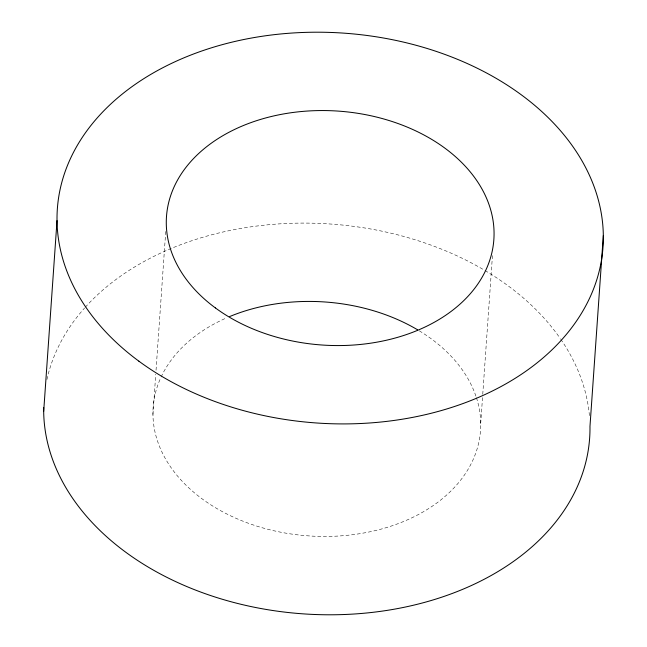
<?xml version="1.0" encoding="UTF-8"?>
<svg xmlns="http://www.w3.org/2000/svg" width="647" height="647" viewBox="0 0 647 647"><rect width="100%" height="100%" fill="white"/><g stroke="black" fill="none" stroke-linecap="round" stroke-linejoin="round"><path stroke-width="0.49" stroke-dasharray="3.23 2.43" d="M152.935 414.452L155.749 374.265M156.032 370.246L165.794 230.599M480.713 423.429L482.678 395.301M482.751 394.298L492.448 255.654M46.94 379.522A273.487 195.394 4 0 1 84.603 308.004M85.25 307.276A273.487 195.394 4 0 1 484.142 270.017M485.015 270.535A273.487 195.394 4 0 1 560.189 338.405M560.779 339.254A273.487 195.394 4 0 1 589.579 417.606M476.435 397.711A164.087 117.236 4 0 1 310.269 535.999A164.087 117.236 4 0 1 160.715 377.872M161.127 376.975A164.087 117.236 4 0 1 226.879 317.75M419.305 330.835A164.087 117.236 4 0 1 476.111 396.74"/><path stroke-width="0.97" d="M43.681 411.46L57.025 220.578M603.319 235.54L589.975 426.422A273.487 195.394 4 0 1 316.618 614.561A273.487 195.394 4 0 1 43.681 407.473M229.717 316.537A164.087 117.236 4 0 1 417.566 329.792M138.846 361.155A273.487 195.394 4 0 0 594.682 285.942A273.487 195.394 4 0 0 256.988 37.081A273.487 195.394 4 0 0 138.846 361.155M215.378 307.915A164.087 117.236 4 0 0 488.873 262.787A164.087 117.236 4 0 0 286.265 113.476A164.087 117.236 4 0 0 215.378 307.915"/></g></svg>
